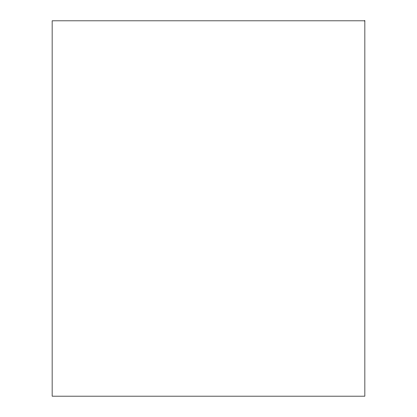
<?xml version="1.0" encoding="UTF-8"?>
<svg xmlns="http://www.w3.org/2000/svg" width="417" height="417" viewBox="0 0 417 417"><rect width="100%" height="100%" fill="white"/><g stroke="black" fill="none" stroke-linecap="round" stroke-linejoin="round"><path stroke-width="0.63" d="M364.875 20.85L52.125 20.85L52.125 396.15L364.875 396.15L364.875 20.85"/></g></svg>
